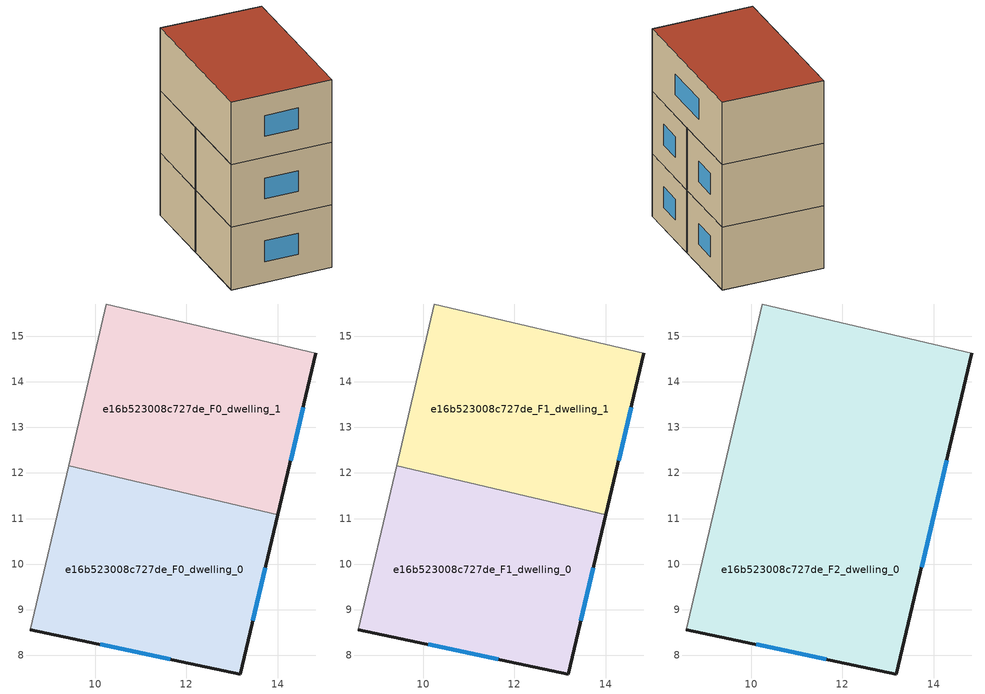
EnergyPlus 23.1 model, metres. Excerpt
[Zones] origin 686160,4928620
e16b523008c727de_F0_dwelling_0
 floor ground (EU_floor_Construction): 13.19,7.59 14.01,11.08 9.42,12.16 8.58,8.56 z0
 wall outside (EU_wall_Construction): 14.01,11.08 13.19,7.59 8.58,8.56 z0:3
 wall adiabatic (EU_wall_Construction): 8.58,8.56 9.42,12.16 z0:3
 wall to e16b523008c727de_F0_dwelling_1 (EU_wall_Construction): 9.42,12.16 14.01,11.08 z0:3
 window (EU_Window_Construction): 13.73,9.92 13.46,8.75 / 11.65,7.91 10.11,8.24 z1:2
e16b523008c727de_F0_dwelling_1
 floor ground (EU_floor_Construction): 14.01,11.08 14.84,14.62 10.25,15.7 9.42,12.16 z0
 wall outside (EU_wall_Construction): 14.84,14.62 14.01,11.08 z0:3
 wall adiabatic (EU_wall_Construction): 9.42,12.16 10.25,15.7 14.84,14.62 z0:3
 window (EU_Window_Construction): 14.56,13.44 14.28,12.26 z1:2
e16b523008c727de_F1_dwelling_0
 floor to e16b523008c727de_F0_dwelling_0 (EU_floor_Construction): 13.19,7.59 14.01,11.08 9.42,12.16 8.58,8.56 z3
 wall outside (EU_wall_Construction): 14.01,11.08 13.19,7.59 8.58,8.56 z3:6
 wall adiabatic (EU_wall_Construction): 8.58,8.56 9.42,12.16 z3:6
 wall to e16b523008c727de_F1_dwelling_1 (EU_wall_Construction): 9.42,12.16 14.01,11.08 z3:6
 window (EU_Window_Construction): 13.73,9.92 13.46,8.75 / 11.65,7.91 10.11,8.24 z4:5
e16b523008c727de_F1_dwelling_1
 floor to e16b523008c727de_F0_dwelling_1 (EU_floor_Construction): 14.01,11.08 14.84,14.62 10.25,15.7 9.42,12.16 z3
 wall outside (EU_wall_Construction): 14.84,14.62 14.01,11.08 z3:6
 wall adiabatic (EU_wall_Construction): 9.42,12.16 10.25,15.7 14.84,14.62 z3:6
 window (EU_Window_Construction): 14.56,13.44 14.28,12.26 z4:5
e16b523008c727de_F2_dwelling_0
 floor to e16b523008c727de_F1_dwelling_0 (EU_floor_Construction): 13.19,7.59 14.01,11.08 9.42,12.16 8.58,8.56 z6
 floor to e16b523008c727de_F1_dwelling_1 (EU_floor_Construction): 14.01,11.08 14.84,14.62 10.25,15.7 9.42,12.16 z6
 wall outside (EU_wall_Construction): 14.84,14.62 13.19,7.59 8.58,8.56 z6:9
 wall adiabatic (EU_wall_Construction): 8.58,8.56 10.25,15.7 14.84,14.62 z6:9
 window (EU_Window_Construction): 14.29,12.28 13.74,9.93 / 11.65,7.91 10.11,8.24 z7:8
 roof outside (EU_roof_Construction): 14.84,14.62 13.19,7.59 8.58,8.56 10.25,15.7 z9
[Building]
EU S2 Campaign: North Axis=0; Terrain=City; Solar Distribution=FullExterior
[Site:Location]
Bologna: Latitude=44.5; Longitude=11.25; Time Zone=1; Elevation=37
[SizingPeriod:WeatherFileDays]
AnnualSizingPeriod: Begin Month=1; Begin Day of Month=1; End Month=12; End Day of Month=31; Day of Week for Start Day=Monday; Use Weather File Daylight Saving Period=No; Use Weather File Rain and Snow Indicators=No
[MATERIAL]
EU_InternalMass_Material: Roughness=MediumRough; Thickness=0.1; Conductivity=1; Density=1800; Specific Heat=900; Thermal Absorptance=0.9; Solar Absorptance=0.7; Visible Absorptance=0.7
[MATERIAL:NOMASS] Roughness=MediumRough; Thermal Absorptance=0.9; Solar Absorptance=0.7; Visible Absorptance=0.7
Name | Thermal Resistance
EU_wall_NoMass | 0.937881
EU_roof_NoMass | 0.548572
EU_floor_NoMass | 0.71348
[WINDOWMATERIAL:SIMPLEGLAZINGSYSTEM]
EU_Window_SimpleGlazing: UFactor=4.25633; Solar Heat Gain Coefficient=0.85; Visible Transmittance=0.85
[CONSTRUCTION]
EU_wall_Construction: EU_wall_NoMass
EU_roof_Construction: EU_roof_NoMass
EU_floor_Construction: EU_floor_NoMass
EU_InternalMass_Construction: EU_InternalMass_Material
EU_Window_Construction: EU_Window_SimpleGlazing
[ZONE] Type=1; Multiplier=1; Ceiling Height=autocalculate; Floor Area=autocalculate; Part of Total Floor Area=Yes
Name | Volume
e16b523008c727de_F0_dwelling_0; e16b523008c727de_F1_dwelling_0 | 51.4629
e16b523008c727de_F2_dwelling_0 | 102.914
e16b523008c727de_F0_dwelling_1; e16b523008c727de_F1_dwelling_1 | 51.4556
[INTERNALMASS] Construction=EU_InternalMass_Construction
Name | Zone or ZoneList | Surface Area
e16b523008c727de_F0_dwelling_0_EU_InternalMass | e16b523008c727de_F0_dwelling_0 | 17.1542
e16b523008c727de_F0_dwelling_1_EU_InternalMass | e16b523008c727de_F0_dwelling_1 | 17.1519
e16b523008c727de_F1_dwelling_0_EU_InternalMass | e16b523008c727de_F1_dwelling_0 | 17.1542
e16b523008c727de_F1_dwelling_1_EU_InternalMass | e16b523008c727de_F1_dwelling_1 | 17.1519
e16b523008c727de_F2_dwelling_0_EU_InternalMass | e16b523008c727de_F2_dwelling_0 | 34.3065
[OTHEREQUIPMENT] Fuel Type=Electricity; Design Level Calculation Method=Watts/Area; Power per Zone Floor Area=1; Fraction Latent=0; Fraction Radiant=0; Fraction Lost=0; Carbon Dioxide Generation Rate=0; EndUse Subcategory=EU_Step8_InternalGains
Name | Zone or ZoneList or Space or SpaceList | Schedule
EU_Step8_InternalGain_e16b523008c727de_F0_dwelling_0_f000 | e16b523008c727de_F0_dwelling_0 | EU_Step8_GainSchedule_e16b523008c727de_F0_dwelling_0_f000
EU_Step8_InternalGain_e16b523008c727de_F0_dwelling_1_f000 | e16b523008c727de_F0_dwelling_1 | EU_Step8_GainSchedule_e16b523008c727de_F0_dwelling_1_f000
EU_Step8_InternalGain_e16b523008c727de_F1_dwelling_0_f000 | e16b523008c727de_F1_dwelling_0 | EU_Step8_GainSchedule_e16b523008c727de_F1_dwelling_0_f000
EU_Step8_InternalGain_e16b523008c727de_F1_dwelling_1_f000 | e16b523008c727de_F1_dwelling_1 | EU_Step8_GainSchedule_e16b523008c727de_F1_dwelling_1_f000
EU_Step8_InternalGain_e16b523008c727de_F2_dwelling_0_f000 | e16b523008c727de_F2_dwelling_0 | EU_Step8_GainSchedule_e16b523008c727de_F2_dwelling_0_f000
[ZONEVENTILATION:DESIGNFLOWRATE] Schedule=EU_AlwaysOn; Design Flow Rate Calculation Method=AirChanges/Hour; Air Changes per Hour=0.687892; Ventilation Type=Natural; Fan Pressure Rise=0; Fan Total Efficiency=1; Constant Term Coefficient=1; Temperature Term Coefficient=0; Velocity Term Coefficient=0; Velocity Squared Term Coefficient=0; Minimum Indoor Temperature=-100; Maximum Indoor Temperature=100; Delta Temperature=-100; Minimum Outdoor Temperature=-100; Maximum Outdoor Temperature=100; Maximum Wind Speed=40
Name | Zone or ZoneList or Space or SpaceList
EU_ConstantAir_e16b523008c727de_F0_dwelling_0 | e16b523008c727de_F0_dwelling_0
EU_ConstantAir_e16b523008c727de_F0_dwelling_1 | e16b523008c727de_F0_dwelling_1
EU_ConstantAir_e16b523008c727de_F1_dwelling_0 | e16b523008c727de_F1_dwelling_0
EU_ConstantAir_e16b523008c727de_F1_dwelling_1 | e16b523008c727de_F1_dwelling_1
EU_ConstantAir_e16b523008c727de_F2_dwelling_0 | e16b523008c727de_F2_dwelling_0
[HVACTEMPLATE:THERMOSTAT] Constant Heating Setpoint=20; Constant Cooling Setpoint=50
EU_HeatOnly_e16b523008c727de_F0_dwelling_0; EU_HeatOnly_e16b523008c727de_F0_dwelling_1; EU_HeatOnly_e16b523008c727de_F1_dwelling_0; EU_HeatOnly_e16b523008c727de_F1_dwelling_1; EU_HeatOnly_e16b523008c727de_F2_dwelling_0
[HVACTEMPLATE:ZONE:IDEALLOADSAIRSYSTEM] System Availability Schedule=EU_AlwaysOn; Maximum Heating Supply Air Temperature=50; Minimum Cooling Supply Air Temperature=13; Maximum Heating Supply Air Humidity Ratio=0.0156; Minimum Cooling Supply Air Humidity Ratio=0.0077; Heating Limit=NoLimit; Cooling Limit=NoLimit; Heating Availability Schedule=EU_AlwaysOn; Cooling Availability Schedule=EU_CoolingOff; Dehumidification Control Type=ConstantSensibleHeatRatio; Cooling Sensible Heat Ratio=0.7; Dehumidification Setpoint=60; Humidification Control Type=None; Humidification Setpoint=30; Outdoor Air Method=None; Outdoor Air Flow Rate per Person=0.00944; Outdoor Air Flow Rate per Zone Floor Area=0; Outdoor Air Flow Rate per Zone=0; Demand Controlled Ventilation Type=None; Outdoor Air Economizer Type=NoEconomizer; Heat Recovery Type=None; Sensible Heat Recovery Effectiveness=0.7; Latent Heat Recovery Effectiveness=0.65
Name | Template Thermostat
e16b523008c727de_F0_dwelling_0 | EU_HeatOnly_e16b523008c727de_F0_dwelling_0
e16b523008c727de_F0_dwelling_1 | EU_HeatOnly_e16b523008c727de_F0_dwelling_1
e16b523008c727de_F1_dwelling_0 | EU_HeatOnly_e16b523008c727de_F1_dwelling_0
e16b523008c727de_F1_dwelling_1 | EU_HeatOnly_e16b523008c727de_F1_dwelling_1
e16b523008c727de_F2_dwelling_0 | EU_HeatOnly_e16b523008c727de_F2_dwelling_0
[SIZING:ZONE] Zone Cooling Design Supply Air Temperature Input Method=SupplyAirTemperature; Zone Cooling Design Supply Air Temperature=13; Zone Heating Design Supply Air Temperature Input Method=SupplyAirTemperature; Zone Heating Design Supply Air Temperature=50; Zone Cooling Design Supply Air Humidity Ratio=0.008; Zone Heating Design Supply Air Humidity Ratio=0.008; Cooling Design Air Flow Method=DesignDay; Cooling Design Air Flow Rate=0; Cooling Minimum Air Flow per Zone Floor Area=0.000762; Cooling Minimum Air Flow=0; Cooling Minimum Air Flow Fraction=0.2; Heating Design Air Flow Method=DesignDay; Heating Design Air Flow Rate=0; Heating Maximum Air Flow per Zone Floor Area=0.002032; Heating Maximum Air Flow=0.141576; Heating Maximum Air Flow Fraction=0.3; Account for Dedicated Outdoor Air System=No; Dedicated Outdoor Air System Control Strategy=NeutralSupplyAir; Dedicated Outdoor Air Low Setpoint Temperature for Design=autosize; Dedicated Outdoor Air High Setpoint Temperature for Design=autosize; Zone Load Sizing Method=Sensible Load Only No Latent Load; Zone Latent Cooling Design Supply Air Humidity Ratio Input Method=HumidityRatioDifference; Zone Cooling Design Supply Air Humidity Ratio Difference=0.005; Zone Latent Heating Design Supply Air Humidity Ratio Input Method=HumidityRatioDifference; Zone Humidification Design Supply Air Humidity Ratio Difference=0.005
e16b523008c727de_F0_dwelling_0; e16b523008c727de_F0_dwelling_1; e16b523008c727de_F1_dwelling_0; e16b523008c727de_F1_dwelling_1; e16b523008c727de_F2_dwelling_0
[SCHEDULE:CONSTANT]
Name | Hourly Value
EU_AlwaysOn | 1
EU_CoolingOff | 0
[SCHEDULE:FILE] Column Number=1; Rows to Skip at Top=0; Number of Hours of Data=8760; Column Separator=Comma; Interpolate to Timestep=No; Minutes per Item=60; Adjust Schedule for Daylight Savings=Yes
Name | File
EU_Step8_GainSchedule_e16b523008c727de_F0_dwelling_0_f000 | ../../schedules/e16b523008c727de/e16b523008c727de_F0_dwelling_0_f000_gain.csv
EU_Step8_GainSchedule_e16b523008c727de_F0_dwelling_1_f000 | ../../schedules/e16b523008c727de/e16b523008c727de_F0_dwelling_1_f000_gain.csv
EU_Step8_GainSchedule_e16b523008c727de_F1_dwelling_0_f000 | ../../schedules/e16b523008c727de/e16b523008c727de_F1_dwelling_0_f000_gain.csv
EU_Step8_GainSchedule_e16b523008c727de_F1_dwelling_1_f000 | ../../schedules/e16b523008c727de/e16b523008c727de_F1_dwelling_1_f000_gain.csv
EU_Step8_GainSchedule_e16b523008c727de_F2_dwelling_0_f000 | ../../schedules/e16b523008c727de/e16b523008c727de_F2_dwelling_0_f000_gain.csv
